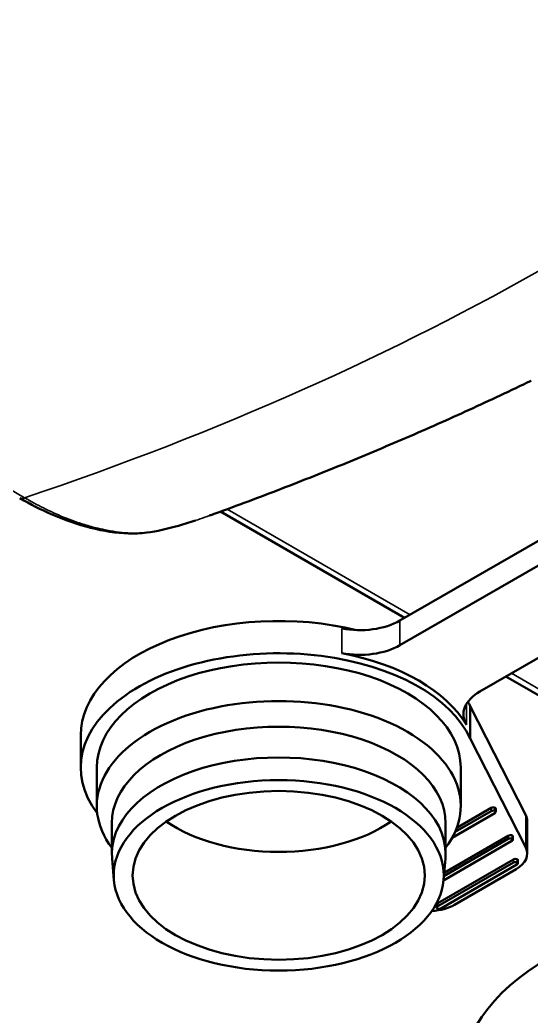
# Model space of a CAD drawing. Header units: millimetres. Extents: x 0 to 3000, y 0 to 3000.
# Drawn here: x 2435.4 to 2462.5, y 558.6 to 611.4 of the extents above; entities that cross this region are included whole.
import ezdxf

# ---------------------------------------------------------------- set-up
doc = ezdxf.new("R2010")
doc.units = ezdxf.units.MM
doc.layers.add('Visible (ANSI)', color=7, linetype='Continuous', lineweight=50)
doc.layers.add('Visible Narrow (ANSI)', color=7, linetype='Continuous', lineweight=35)

msp = doc.modelspace()

# ---------------------------------------------------------------- linework, layer by layer
at = {"layer": 'Visible (ANSI)'}
for p, q in [((2455.7656, 579.6979), (2445.9978, 585.3374)), ((2455.5232, 579.558), (2463.9101, 584.4001)), ((2455.5232, 578.2516), (2464.9324, 583.684)), ((2469.1751, 581.2345), (2459.7659, 575.8021)), ((2479.4537, 566.0216), (2461.1397, 576.5952)), ((2459.2472, 575.0213), (2459.2472, 573.3067)), ((2462.1906, 569.2342), (2459.2472, 575.0213)), ((2438.5932, 573.4778), (2438.5932, 571.7631)), ((2459.2472, 573.3067), (2462.1906, 567.5196)), ((2439.4432, 569.7219), (2439.4432, 571.7631)), ((2458.7432, 569.7219), (2458.7432, 571.7631)), ((2458.5336, 568.5668), (2460.3575, 569.6198)), ((2460.5705, 569.6326), (2460.5705, 569.4693)), ((2460.5982, 569.4157), (2460.5982, 569.579)), ((2460.5484, 569.3463), (2458.2964, 568.0461)), ((2458.4479, 568.354), (2460.3575, 569.4565)), ((2440.2432, 567.1907), (2440.2432, 568.8237)), ((2457.9432, 567.1907), (2457.9432, 568.8237)), ((2462.2716, 568.9089), (2462.2716, 567.1942)), ((2457.851, 566.009), (2461.2696, 567.9827)), ((2457.8661, 566.181), (2461.2696, 568.146)), ((2461.4827, 568.1589), (2461.4827, 567.9956)), ((2461.5103, 567.9419), (2461.5103, 568.1052)), ((2461.4605, 567.8725), (2457.8307, 565.7768)), ((2440.3544, 565.7925), (2440.2545, 566.9327)), ((2457.529, 564.5739), (2461.5383, 566.8886)), ((2457.8321, 565.7925), (2457.9319, 566.9327)), ((2461.7514, 566.9014), (2461.7514, 566.7381)), ((2457.529, 564.4106), (2461.5383, 566.7253)), ((2461.7292, 566.6151), (2457.7199, 564.3003)), ((2458.4143, 564.4889), (2461.6858, 566.3778)), ((2461.779, 566.6845), (2461.779, 566.8478)), ((2457.4792, 564.3412), (2457.4792, 564.5045))]:
    msp.add_line(p, q, dxfattribs=at)
for centre, major_axis, start_param, end_param in [((2449.0932, 573.4778), (-10.5, 0), 4.3093255, 6.2831853), ((2453.4019, 580.7827), (-3, 0), 1.2459522, 2.3561945), ((2449.0932, 571.7631), (-10.5, 0), 3.3990433, 6.6936592), ((2453.4019, 579.4763), (3, 0), 4.3875448, 5.4977871), ((2449.0932, 572.0897), (10.5, 0), 0.3248442, 1.2459522), ((2449.0932, 571.7631), (9.65, 0), 0, 3.1415927), ((2449.0932, 569.7219), (-9.65, 0), 2.7315365, 6.6932414), ((2461.8872, 574.5773), (-3, 0), 5.4977871, 6.6080295), ((2449.0932, 573.4778), (10.5, 0), 0.2574507, 0.2982904), ((2449.0932, 568.8237), (8.85, 0), 0, 3.1415927), ((2449.0932, 567.1907), (-8.85, 0), 3.0910635, 6.3337144), ((2460.4777, 569.5504), (-0.17, 0), 4.1343561, 5.4977871), ((2460.4282, 569.579), (0.17, 0), 0, 0.5780329), ((2460.4777, 569.3871), (0.17, 0), 0.9927594, 2.3561945), ((2460.4282, 569.4157), (0.17, 0), 5.4977871, 6.8612142), ((2460.2716, 568.9089), (2, 0), 0, 0.2856191), ((2449.0932, 571.7631), (-7.75, 0), 0.6927778, 2.4488149), ((2461.3898, 568.0766), (-0.17, 0), 4.1343561, 5.4977871), ((2461.3898, 567.9133), (0.17, 0), 0.9927594, 2.3561945), ((2461.3403, 567.9419), (0.17, 0), 5.4977871, 6.8612142), ((2461.3403, 568.1052), (0.17, 0), 0, 0.5780329), ((2460.2716, 567.1942), (2, 0), 5.4977871, 6.5688044), ((2461.6585, 566.8192), (-0.17, 0), 4.1343561, 5.4977871), ((2461.609, 566.8478), (0.17, 0), 0, 0.5780329), ((2461.6585, 566.6559), (0.17, 0), 0.9927594, 2.3561945), ((2461.609, 566.6845), (0.17, 0), 5.4977871, 6.8612142), ((2457.0001, 565.3054), (-2, 0), 1.6746084, 2.3561945), ((2457.6492, 564.3412), (-0.17, 0), 5.4977871, 6.861218), ((2457.6492, 564.5045), (-0.17, 0), 5.4977871, 6.2831853), ((2457.5997, 564.3698), (-0.17, 0), 0.9927635, 2.3561945), ((2474.3016, 555.2903), (-15.5, 0), 4.5867204, 6.2831853)]:
    msp.add_ellipse(centre, major_axis=major_axis, ratio=0.5773503, start_param=start_param, end_param=end_param, dxfattribs=at)
for major_axis in [(-8.75, 0), (-7.75, 0)]:
    msp.add_ellipse((2449.0932, 566.0477), major_axis=major_axis, ratio=0.5773503, dxfattribs=at)
for points, knots in [([(2445.496, 585.1551), (2446.6733, 585.5809), (2447.8422, 586.0166), (2450.1622, 586.9079), (2451.3134, 587.3634), (2453.5974, 588.294), (2454.7303, 588.7692), (2456.9768, 589.739), (2458.0906, 590.2337), (2460.2982, 591.2425), (2461.3922, 591.7565), (2462.4758, 592.2803)], [2.91583585, 2.91583585, 2.91583585, 2.91583585, 2.94329999, 2.94329999, 2.97076413, 2.97076413, 2.99822828, 2.99822828, 3.02569242, 3.02569242, 3.05315656, 3.05315656, 3.05315656, 3.05315656]), ([(2441.1207, 584.1778), (2439.8298, 584.2313), (2438.4336, 584.5873), (2436.4784, 585.4457), (2435.9224, 585.7288), (2435.3672, 586.0493)], [0, 0, 0, 0, 0.59463347, 0.59463347, 0.82809055, 0.82809055, 0.82809055, 0.82809055]), ([(2444.6745, 584.869), (2444.3671, 584.7665), (2444.0651, 584.6721), (2443.1825, 584.4207), (2442.617, 584.2941), (2441.7529, 584.1835), (2441.4254, 584.1652), (2441.1205, 584.1778)], [0.0816874, 0.0816874, 0.0816874, 0.0816874, 0.18320824, 0.18320824, 0.38781291, 0.38781291, 0.52376768, 0.52376768, 0.52376768, 0.52376768])]:
    msp.add_open_spline(points, degree=3, knots=knots, dxfattribs=at)
msp.add_open_spline([(2445.496, 585.1553), (2445.4723, 585.1467), (2445.4486, 585.1382), (2445.425, 585.1297)], degree=3, dxfattribs=at)
at = {"layer": 'Visible Narrow (ANSI)'}
for p, q in [((2419.6023, 595.324), (2435.6172, 586.074)), ((2446.3564, 585.4686), (2456.0585, 579.867)), ((2452.4444, 579.1413), (2452.4444, 577.8349)), ((2455.5232, 579.558), (2455.5232, 578.2516)), ((2461.4325, 576.7643), (2479.7466, 566.1907)), ((2459.0441, 574.0245), (2459.0441, 575.1301)), ((2460.3575, 569.4565), (2460.3575, 569.6198)), ((2462.1906, 567.5196), (2462.1906, 569.2342)), ((2461.2696, 567.9827), (2461.2696, 568.146)), ((2461.5383, 566.7253), (2461.5383, 566.8886)), ((2457.529, 564.5739), (2457.529, 564.4106))]:
    msp.add_line(p, q, dxfattribs=at)
for centre, major_axis, start_param, end_param in [((2366.351, 654.6846), (-137.5501, 0), 2.0985236, 2.6138653), ((2435.6172, 586.4823), (-0.25, -0.433), 0, 0.7853982)]:
    msp.add_ellipse(centre, major_axis=major_axis, ratio=0.5773503, start_param=start_param, end_param=end_param, dxfattribs=at)
for points, knots in [([(2441.2539, 584.2022), (2440.8414, 584.2204), (2440.4148, 584.2709), (2439.9829, 584.3521), (2439.824, 584.382), (2439.6645, 584.4161), (2439.5046, 584.454), (2439.2674, 584.5104), (2439.0295, 584.5753), (2438.7885, 584.6494), (2438.4255, 584.7609), (2438.0552, 584.8931), (2437.668, 585.0517), (2437.3282, 585.191), (2436.9755, 585.351), (2436.613, 585.5328), (2436.2881, 585.6957), (2435.9553, 585.8762), (2435.6172, 586.074)], [0, 0, 0, 0, 0.243717, 0.243717, 0.243717, 0.3333333, 0.3333333, 0.3333333, 0.4663593, 0.4663593, 0.4663593, 0.6666667, 0.6666667, 0.6666667, 0.8424572, 0.8424572, 0.8424572, 1, 1, 1, 1]), ([(2445.425, 585.1297), (2445.4221, 585.1286), (2445.4193, 585.1276), (2445.4164, 585.1266), (2445.2529, 585.0678), (2445.0903, 585.0105), (2444.9292, 584.9552), (2444.7519, 584.8944), (2444.5763, 584.836), (2444.4029, 584.7805), (2444.2117, 584.7194), (2444.0231, 584.6619), (2443.8377, 584.6087), (2443.632, 584.5496), (2443.4302, 584.4958), (2443.233, 584.4481), (2443.0122, 584.3947), (2442.7973, 584.3489), (2442.5892, 584.3117), (2442.3565, 584.2701), (2442.1324, 584.2393), (2441.9186, 584.2203), (2441.6836, 584.1995), (2441.461, 584.1931), (2441.2539, 584.2022)], [0.35791132, 0.35791132, 0.35791132, 0.35791132, 0.35906242, 0.35906242, 0.35906242, 0.42510209, 0.42510209, 0.42510209, 0.49776682, 0.49776682, 0.49776682, 0.57791844, 0.57791844, 0.57791844, 0.66686181, 0.66686181, 0.66686181, 0.76643231, 0.76643231, 0.76643231, 0.87773828, 0.87773828, 0.87773828, 1, 1, 1, 1]), ([(2441.1207, 584.1778), (2441.127, 584.1775), (2441.1706, 584.1771), (2441.2161, 584.1866), (2441.2538, 584.2022)], [0.77016084, 0.77016084, 0.77016084, 0.77016084, 0.80338025, 0.99977062, 0.99977062, 0.99977062, 0.99977062])]:
    msp.add_open_spline(points, degree=3, knots=knots, dxfattribs=at)

doc.saveas('drawing.dxf')
